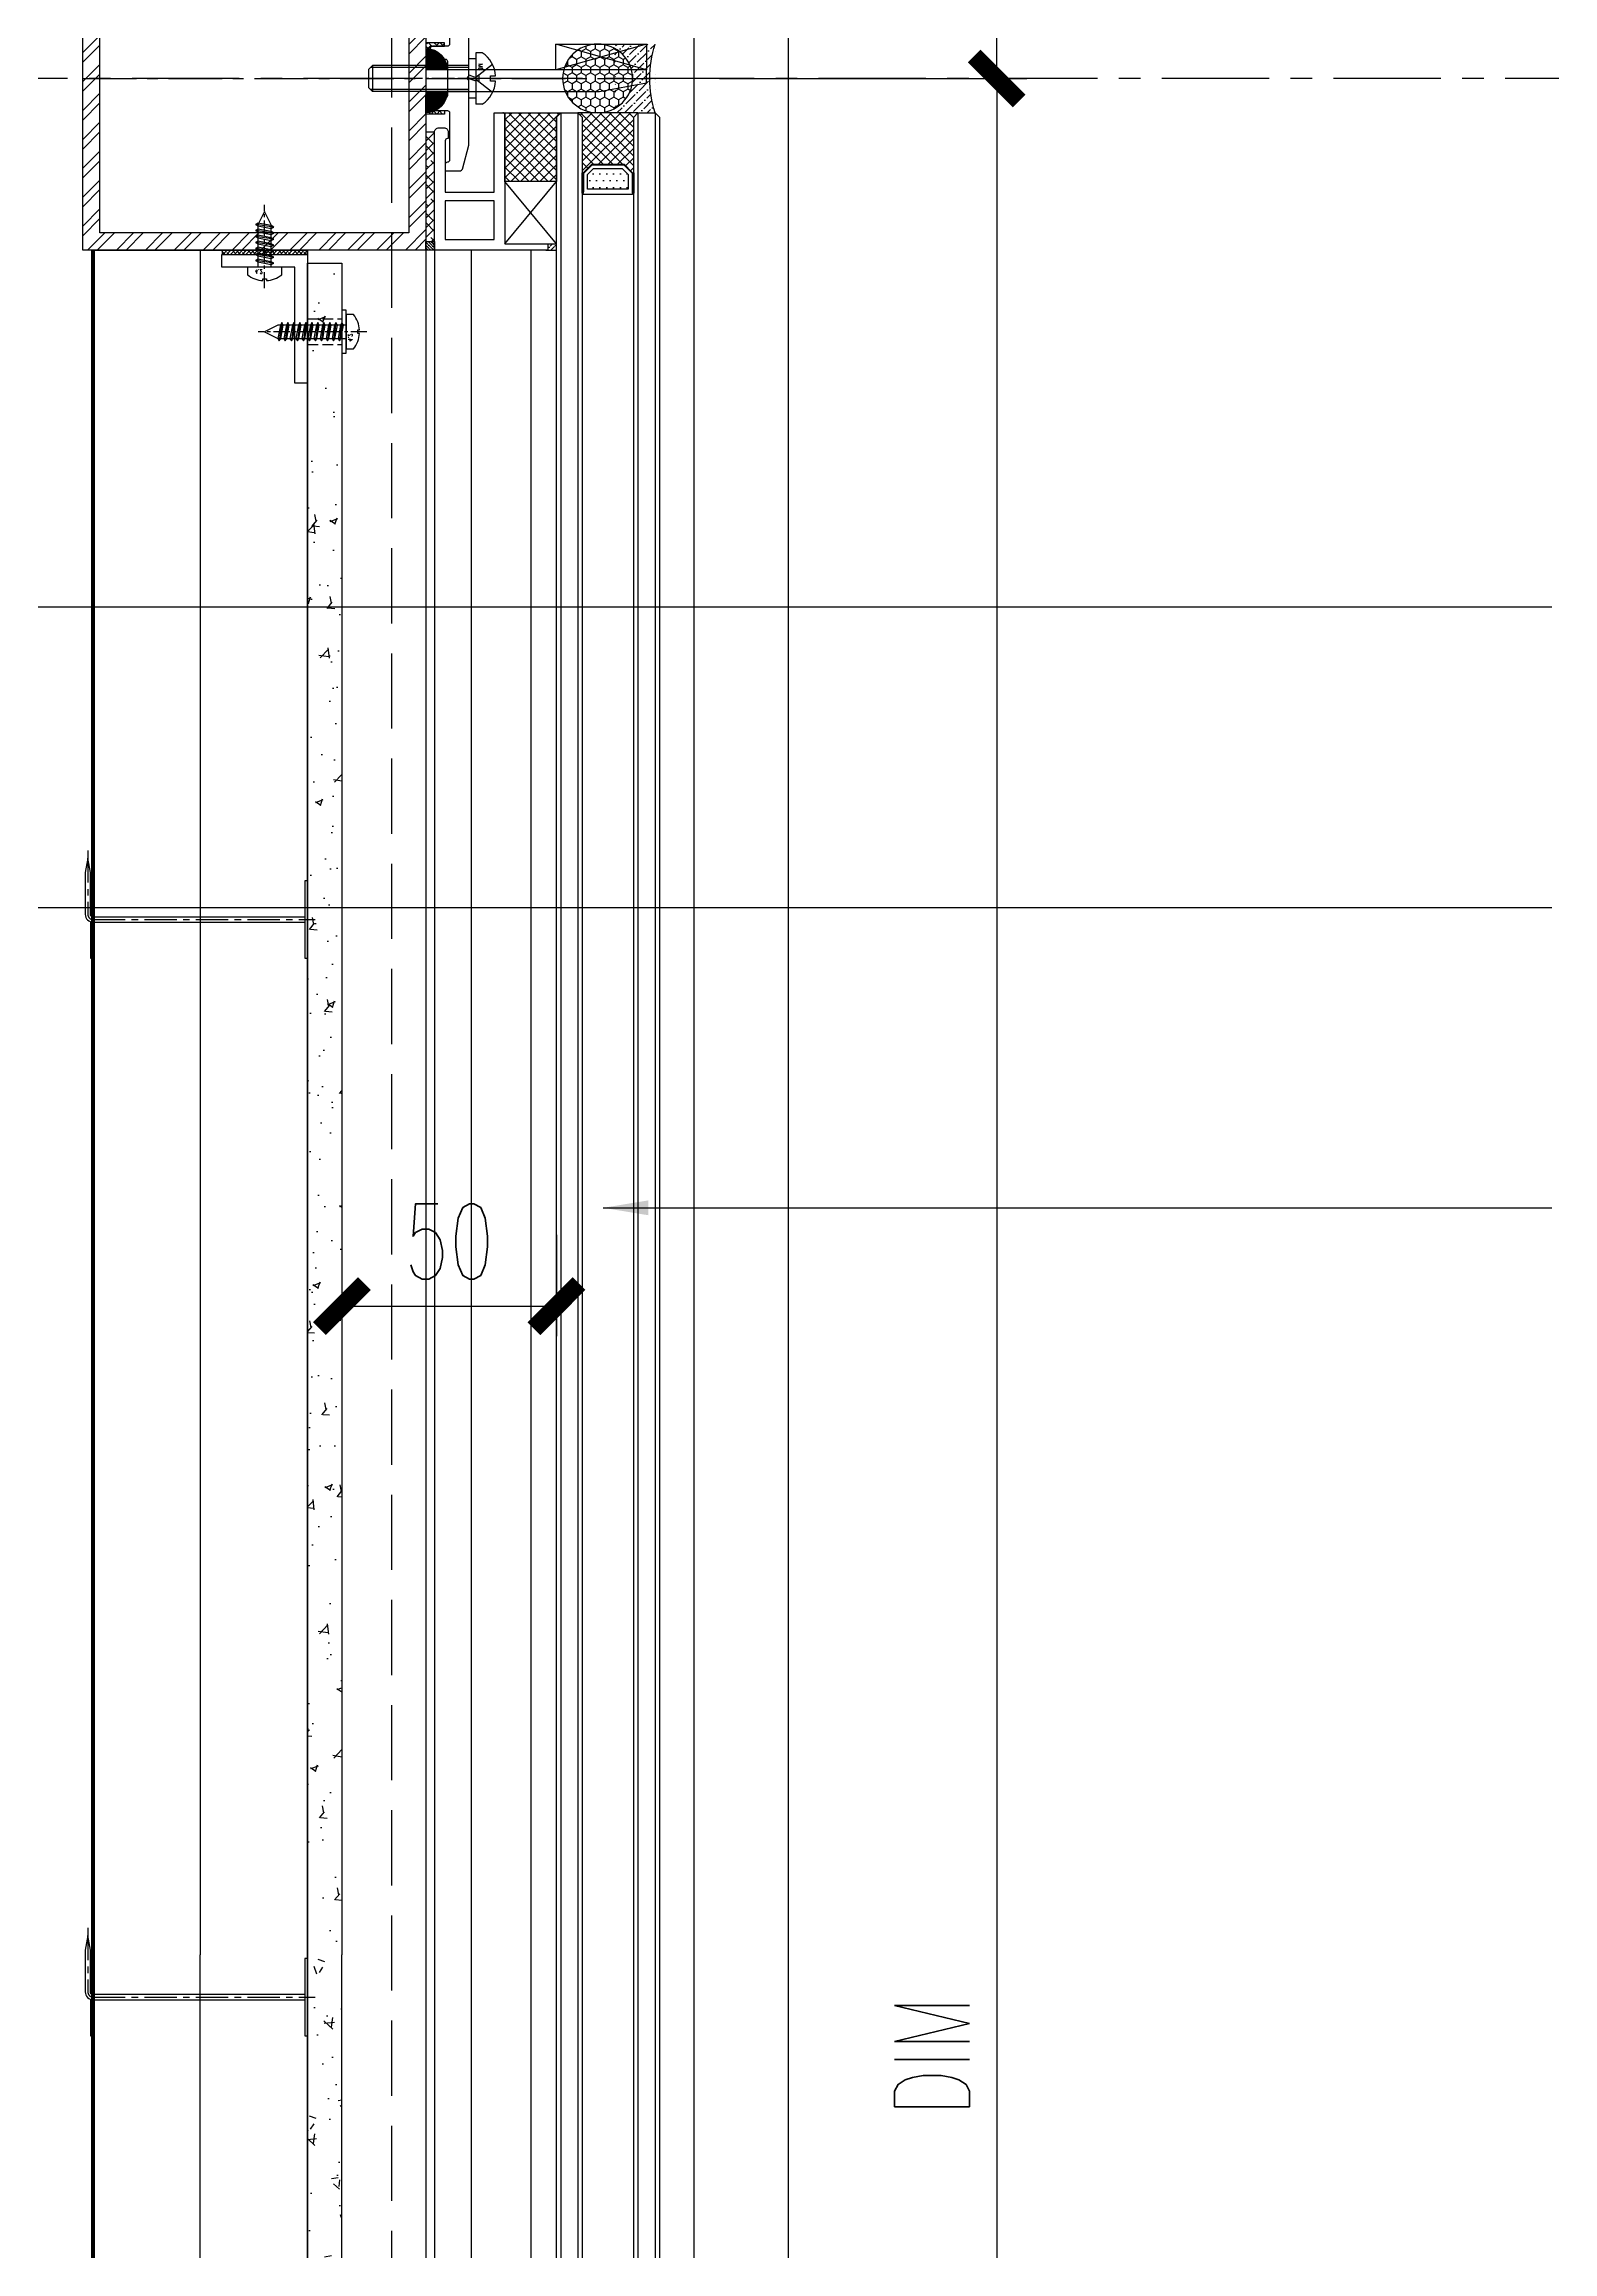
# Model space of a CAD drawing. Extents: x -160106 to 966792, y -663931 to 1550022.
# Drawn here: x -75397 to -75045, y -85721 to -85206 of the extents above; entities that cross this region are included whole.
import ezdxf
from ezdxf.enums import TextEntityAlignment as Align
from ezdxf.xclip import XClip

# ---------------------------------------------------------------- set-up
doc = ezdxf.new("R2010")
doc.units = 0
for name, pattern in [('AUSGEZOGEN', [0]), ('CENTER', [2, 1.25, -0.25, 0.25, -0.25]), ('ZN-CENTER', [2, 1.25, -0.25, 0.25, -0.25]), ('ZN-DASH', [0.35, 0.25, -0.1])]:
    doc.linetypes.add(name, pattern=pattern)
for name, color, linetype in [('!ZN1-填充-8', 8, 'Continuous'), ('!ZN3-其它材质幕墙-60', 60, 'Continuous'), ('!ZN3-玻璃幕墙-4', 4, 'Continuous'), ('!ZN4-辅助材料-1', 1, 'Continuous'), ('!ZN4-配件-11', 11, 'Continuous'), ('!ZN5-钢材投影-40', 40, 'Continuous'), ('!ZN5-铝材投影-112', 112, 'Continuous'), ('!ZN5-铝材断面-6', 6, 'Continuous'), ('!ZN6-虚线-8', 8, 'ZN-DASH'), ('!ZN6-轴线-1', 1, 'ZN-CENTER'), ('11紧固件', 11, 'Continuous'), ('2钢材断面', 2, 'Continuous'), ('A_Hatch', 8, 'Continuous'), ('BM', 8, '保温棉'), ('DIM', 173, 'Continuous'), ('Fill', 8, 'Continuous'), ('ZX', 240, 'CENTER'), ('型材截面颜色', 253, 'Continuous')]:
    doc.layers.add(name, color=color, linetype=linetype)
for name, color, linetype, lineweight in [('0CABR-填充', 8, 'Continuous', 5), ('0CABR-密封材料、垫片', 195, 'Continuous', 9), ('0填充', 8, 'Continuous', 13)]:
    doc.layers.add(name, color=color, linetype=linetype, lineweight=lineweight)
doc.styles.add('DHTEXT-1', font='ROMANS.shx', dxfattribs={"width": 0.7, "bigfont": 'CHINESE.shx'})
doc.linetypes.add('保温棉', pattern='A,0.006248,-6.2484,[134,ltypeshp.shx,S=6.2484,R=0,X=-6.2484,Y=0],-12.4968,[134,ltypeshp.shx,S=6.2484,R=180,X=6.2484,Y=0],-6.2484', length=24.999848)
doc.dimstyles.new('ZN7', dxfattribs={"dimscale": 7, "dimtxt": 2.5, "dimasz": 1.5, "dimexe": 1, "dimexo": 2, "dimgap": 0.9, "dimtad": 1, "dimdec": 0, "dimdsep": 46, "dimtxsty": 'DHTEXT-1', "dimblk": 'ARCHTICK', "dimcen": 2.5, "dimclrd": 173, "dimclre": 173, "dimclrt": 7, "dimazin": 2, "dimtfac": 1, "dimtix": 1, "dimtmove": 2, "dimatfit": 3, "dimfxl": 0, "dimarcsym": 0})

# ---------------------------------------------------------------- blocks, each defined once
blk = doc.blocks.new('20250822090122')
at = {"layer": 'A_Hatch'}
h = blk.add_hatch(dxfattribs=at)
h.set_pattern_fill('ANSI32', color=256)
h.set_pattern_definition([(45, (-80, -40), (-3.3676, 3.3676), []), (45, (-77.755, -40), (-3.3676, 3.3676), [])])
h.paths.add_polyline_path([(0, 40), (-80, 40), (-80, -40), (0, -40)])
h.paths.add_polyline_path([(-4, 36), (-4, -36), (-76, -36), (-76, 36)], flags=16)
at = {"layer": '2钢材断面'}
for points in [[(-80, 40), (0, 40), (0, -40), (-80, -40)], [(-76, 36), (-4, 36), (-4, -36), (-76, -36)]]:
    blk.add_lwpolyline(points, close=True, dxfattribs=at)
blk = doc.blocks.new('20230625105620')
at = {"layer": '0CABR-填充'}
h = blk.add_hatch(dxfattribs=at)
h.set_pattern_fill('ANSI38', color=256, scale=0.3, angle=90)
h.set_pattern_definition([(135, (669.6331, -11486.4539), (-0.67351921, -0.67351921), []), (225, (669.6331, -11486.4539), (-0.67351921, -2.02055763), [2.38125, -1.42875])])
h.paths.add_polyline_path([(-5.2, 3.7), (-5.2, 4.5), (-8.5, 4.5), (-8.5, 7.5), (-5.2, 7.5), (-5.2, 8.3), (-9.5, 8.3), (-9.5, 3.7)])
h = blk.add_hatch(dxfattribs=at)
h.set_pattern_fill('ANSI38', color=256, scale=0.3, angle=90)
h.set_pattern_definition([(135, (669.6331, -11486.4539), (-0.67351921, -0.67351921), []), (225, (669.6331, -11486.4539), (-0.67351921, -2.02055763), [2.38125, -1.42875])])
h.paths.add_polyline_path([(-5.2, 3.7), (-5.2, 4.5), (-8.5, 4.5), (-8.5, 7.5), (-5.2, 7.5), (-5.2, 8.3), (-9.5, 8.3), (-9.5, 3.7)])
h = blk.add_hatch(dxfattribs=at)
h.set_pattern_fill('ANSI38', color=256, scale=0.3, angle=90)
h.set_pattern_definition([(135, (669.6331, -11498.4539), (-0.67351921, -0.67351921), []), (225, (669.6331, -11498.4539), (-0.67351921, -2.02055763), [2.38125, -1.42875])])
h.paths.add_polyline_path([(-5.2, -8.3), (-5.2, -7.5), (-8.5, -7.5), (-8.5, -4.5), (-5.2, -4.5), (-5.2, -3.7), (-9.5, -3.7), (-9.5, -8.3)])
h = blk.add_hatch(dxfattribs=at)
h.set_pattern_fill('ANSI38', color=256, scale=0.3, angle=90)
h.set_pattern_definition([(135, (669.6331, -11498.4539), (-0.67351921, -0.67351921), []), (225, (669.6331, -11498.4539), (-0.67351921, -2.02055763), [2.38125, -1.42875])])
h.paths.add_polyline_path([(-5.2, -8.3), (-5.2, -7.5), (-8.5, -7.5), (-8.5, -4.5), (-5.2, -4.5), (-5.2, -3.7), (-9.5, -3.7), (-9.5, -8.3)])
at = {"layer": '!ZN4-辅助材料-1'}
for points in [[(-5.2, 3.7), (-5.2, 4.5), (-8.5, 4.5), (-8.5, 7.5), (-5.2, 7.5), (-5.2, 8.3), (-9.5, 8.3), (-9.5, 3.7), (-5.2, 3.7)], [(-5.2, -3.7), (-5.2, -4.5), (-8.5, -4.5), (-8.5, -7.5), (-5.2, -7.5), (-5.2, -8.3), (-9.5, -8.3), (-9.5, -3.7), (-5.2, -3.7)]]:
    blk.add_lwpolyline(points, dxfattribs=at)
at = {"layer": '!ZN5-铝材投影-112'}
blk.add_lwpolyline([(-4.5, 4), (-4.5, -4, -0.414214), (-5, -4.5), (-8, -4.5, 0.414214), (-8.5, -5), (-8.5, -7, 0.414214), (-8, -7.5), (-4.5, -7.5, -0.414214), (-4, -8), (-4, -19, -0.414214), (-4.5, -19.5, 0.414214), (-5, -20), (-5, -21.5), (-1.49, -21.5, 0.339454), (-1.01, -21.13), (0.5, -15.5), (0.5, -0.5), (0, 0), (0.5, 0.5), (0.5, 15.5), (-1.01, 21.13, 0.339454), (-1.49, 21.5), (-5, 21.5), (-5, 20, 0.414214), (-4.5, 19.5, -0.414214), (-4, 19), (-4, 8, -0.414214), (-4.5, 7.5), (-8, 7.5, 0.414214), (-8.5, 7), (-8.5, 5, 0.414214), (-8, 4.5), (-5, 4.5, -0.414214), (-4.5, 4)], format="xyb", close=True, dxfattribs=at)
at = {"layer": '0CABR-密封材料、垫片'}
for points in [[(-5.2, 3.7), (-5.2, 4.5), (-8.5, 4.5), (-8.5, 7.5), (-5.2, 7.5), (-5.2, 8.3), (-9.5, 8.3), (-9.5, 3.7), (-5.2, 3.7)], [(-5.2, -3.7), (-5.2, -4.5), (-8.5, -4.5), (-8.5, -7.5), (-5.2, -7.5), (-5.2, -8.3), (-9.5, -8.3), (-9.5, -3.7), (-5.2, -3.7)]]:
    blk.add_lwpolyline(points, dxfattribs=at)
blk = doc.blocks.new('*U3024')
at = {"linetype": 'ByBlock', "ltscale": 10}
for p, q in [((-3.1, 6), (-1.6, 6)), ((-1.6, -6), (-1.6, 6)), ((-6.2, 0.6), (-5, 0.6)), ((-5.51, 3.26), (-1.6, 0.23)), ((-5, 0.6), (-5, -0.6)), ((-2.36, 0.82), (-2.36, -0.82)), ((-1.6, -4.62), (-1.6, 4.62)), ((-1.6, 4.62), (0, 4.62)), ((0, 0), (-1.6, 0.58)), ((0, 4.62), (0, -4.62)), ((0, 3), (22.5, 3)), ((0, 2.55), (22.95, 2.55)), ((22.5, -3), (22.5, 3)), ((22.5, 3), (23.4, 2.1)), ((23.4, -2.1), (23.4, 2.1)), ((-5, -0.6), (-6.2, -0.6)), ((-5.51, -3.26), (-1.6, -0.23)), ((0, -0.83), (-1.6, -0.25)), ((0, -4.62), (-1.6, -4.62)), ((0, -2.55), (22.95, -2.55)), ((0, -3), (22.5, -3)), ((22.5, -3), (23.4, -2.1)), ((-3.1, -6), (-1.6, -6))]:
    blk.add_line(p, q, dxfattribs=at)
at = {"color": 0, "linetype": 'ZN-CENTER', "ltscale": 3}
blk.add_line((-7.15, 0), (25.2, 0), dxfattribs=at)
at = {"linetype": 'ByBlock', "ltscale": 10}
for centre, start, end in [((0.63, 0.27), 123.0516, 177.2303), ((0.63, -0.27), 182.7697, 236.9484)]:
    blk.add_arc(centre, 6.84, start, end, dxfattribs=at)
at = {"layer": 'Defpoints', "color": 0, "ltscale": 10, "style": 'DHTEXT-1', "width": 0.7}
blk.add_text('M6', height=1, rotation=90, dxfattribs=at).set_placement((-2.25, -2.65), align=Align.CENTER)
blk = doc.blocks.new('16胶缝')
at = {"layer": '!ZN1-填充-8', "ltscale": 0.1}
h = blk.add_hatch(dxfattribs=at)
h.set_pattern_fill('HONEY', color=256, scale=10, style=0)
h.set_pattern_definition([(5e-15, (-19679.56, -11324.3713), (1.875, 1.08253175), [1.25, -2.5]), (120, (-19679.56, -11324.3713), (-1.874999996, 1.082531757), [1.25, -2.5]), (60, (-19679.56, -11324.3713), (4e-09, 2.165063507), [-2.5, 1.25])])
edge = h.paths.add_edge_path()
edge.add_ellipse((8, 13.4), major_axis=(0, -8.15), ratio=0.981746, start_angle=0, end_angle=360)
h = blk.add_hatch(dxfattribs=at)
h.set_pattern_fill('ANSI36', color=256, scale=10, style=0)
h.set_pattern_definition([(45, (-19679.5754, -11324.3713), (0.66291261, 2.43067956), [3.125, -0.625, 0, -0.625])])
edge = h.paths.add_edge_path()
edge.add_ellipse((8.02, 13.4), major_axis=(0.87, 8.1), ratio=0.981332, start_angle=124.6263, end_angle=247.3977, ccw=False)
edge.add_arc((0, 10.2), 1.2, 269.9716, 324.4867, ccw=False)
edge.add_line((0, 9), (0, 0))
edge.add_arc((8, -24.92), 26.17, 432.2032, 467.7968, ccw=False)
edge.add_line((16, 0), (16, 9))
edge.add_arc((16.01, 10.23), 1.23, 216.5906, 269.6986, ccw=False)
at = {"layer": '!ZN4-辅助材料-1', "color": 1, "ltscale": 0.1}
blk.add_arc((8, -24.92), 26.17, 72.2032, 107.7968, dxfattribs=at)
blk.add_ellipse((8, 13.4), major_axis=(0, -8.15), ratio=0.981746, dxfattribs=at)
blk.add_point((8, 0), dxfattribs=at)
blk = doc.blocks.new('胶缝断面')
at = {"color": 7, "ltscale": 0.1, "extrusion": (0, 0, -1), "zscale": -1, "rotation": 180}
blk.add_blockref('16胶缝', (8, 0), dxfattribs=at)
blk = doc.blocks.new('20230625110549')
at = {"layer": '!ZN1-填充-8', "ltscale": 20}
h = blk.add_hatch(color=256, dxfattribs=at)
h.dxf.hatch_style = 1
h.paths.add_polyline_path([(0, 5), (0, 0), (5, 0, 0.414214)])
at = {"layer": '0CABR-填充', "ltscale": 20}
blk.add_line((0, 0), (0, 5), dxfattribs=at)
blk.add_arc((0, 0), 5, 0, 90, dxfattribs=at)
blk = doc.blocks.new('20250822103150', base_point=(-89262.55, -87415.13))
at = {"layer": '!ZN4-辅助材料-1'}
blk.add_lwpolyline([(-89131.15, -87413.13), (-89152.32, -87413.13), (-89152.32, -87407.13), (-89131.15, -87407.13), (-89131.15, -87413.13), (-89152.32, -87407.13), (-89131.15, -87407.13), (-89152.32, -87413.13)], dxfattribs=at)
at = {"layer": '!ZN5-钢材投影-40'}
blk.add_lwpolyline([(-89142.15, -87418.13), (-89131.15, -87416.13), (-89131.15, -87413.13), (-89182.55, -87413.13), (-89182.55, -87418.13), (-89142.15, -87418.13)], close=True, dxfattribs=at)
at = {"layer": '0CABR-填充', "ltscale": 20}
blk.add_blockref('20230625110549', (-89182.55, -87413.13), dxfattribs=at)
at = {"layer": '0CABR-填充', "ltscale": 20, "xscale": -1, "rotation": 180}
blk.add_blockref('20230625110549', (-89182.55, -87418.13), dxfattribs=at)
blk = doc.blocks.new('20240131155736')
at = {"layer": '!ZN1-填充-8'}
h = blk.add_hatch(dxfattribs=at)
h.set_pattern_fill('ANSI36', color=256, scale=0.5, angle=270, style=0)
h.set_pattern_definition([(315, (4155.5162, -11794.8225), (1.54348152, -0.420949506), [1.984375, -0.396875, 0, -0.396875])])
h.paths.add_polyline_path([(-0.75, 0.75), (-0.75, -0.75), (1.25, -0.75), (1.25, 0.75)])
at = {"layer": '!ZN4-辅助材料-1', "linetype": 'AUSGEZOGEN'}
blk.add_line((-1.25, 0.75), (1.25, 0.75), dxfattribs=at)
blk = doc.blocks.new('20240131160147')
at = {"layer": '!ZN5-铝材断面-6'}
blk.add_lwpolyline([(-3.36, 1.25), (-3.36, 19.75), (-0.86, 19.75), (-0.86, -10.75), (9.14, -10.75), (9.14, -12.25), (-17.26, -12.25), (-17.26, 15.25, -0.414214), (-16.26, 16.25), (-15.06, 16.25, -0.414214), (-14.06, 15.25), (-14.06, 13.75), (-14.26, 13.75, 0.414214), (-14.76, 13.25), (-14.76, 1.25)], format="xyb", close=True, dxfattribs=at)
blk.add_lwpolyline([(-14.76, -0.75), (-14.76, -9.75), (-3.36, -9.75), (-3.36, -0.75)], close=True, dxfattribs=at)
at = {"layer": '!ZN1-填充-8', "ltscale": 50, "xscale": -1, "rotation": 180}
blk.add_blockref('20240131155736', (9.89, -11.5), dxfattribs=at)
blk = doc.blocks.new('20250822102610', base_point=(-89164.55, -87453.63))
at = {"layer": '!ZN1-填充-8'}
h = blk.add_hatch(dxfattribs=at)
h.set_pattern_fill('ANSI37', color=256, style=0)
h.set_pattern_definition([(45, (0, 0), (-1.122532015, 1.122532015), []), (135, (0, 0), (-1.122532015, -1.122532015), [])])
edge = h.paths.add_edge_path()
edge.add_line((-89165.05, -87423.13), (-89151.55, -87423.13))
edge.add_line((-89151.55, -87423.13), (-89152.55, -87424.13))
edge.add_line((-89152.55, -87424.13), (-89152.55, -87439.13))
edge.add_line((-89152.55, -87439.13), (-89164.55, -87439.13))
edge.add_line((-89164.55, -87439.13), (-89164.55, -87423.63))
edge.add_arc((-89165.05, -87423.63), 0.5, 359.9997, 450)
at = {"layer": '!ZN1-填充-8', "ltscale": 100}
for p, q in [((-89164.55, -87453.63), (-89152.55, -87439.13)), ((-89152.55, -87453.63), (-89164.55, -87439.13))]:
    blk.add_line(p, q, dxfattribs=at)
at = {"layer": '!ZN4-辅助材料-1', "linetype": 'AUSGEZOGEN'}
blk.add_lwpolyline([(-89165.05, -87423.13), (-89151.55, -87423.13), (-89152.55, -87424.13), (-89152.55, -87439.13), (-89164.55, -87439.13), (-89164.55, -87423.63, 0.414215), (-89165.05, -87423.13), (-89165.05, -87423.13)], format="xyb", dxfattribs=at)
blk.add_lwpolyline([(-89152.55, -87439.13), (-89164.55, -87439.13), (-89164.55, -87442.13)], dxfattribs=at)
blk.add_lwpolyline([(-89164.55, -87439.13), (-89164.55, -87453.63), (-89152.55, -87453.63), (-89152.55, -87439.13)], close=True, dxfattribs=at)
blk = doc.blocks.new('20250822103338', base_point=(-89182.55, -87455.13))
at = {"layer": '0填充'}
h = blk.add_hatch(dxfattribs=at)
h.set_pattern_fill('ANSI38', color=256, angle=360, style=0)
h.set_pattern_definition([(45, (0, 0), (-1.122532015, 1.122532015), []), (135, (0, 0), (-3.367596045, 1.122532015), [3.96875, -2.38125])])
h.paths.add_polyline_path([(-89182.55, -87453.13), (-89180.55, -87453.13), (-89180.55, -87427.63), (-89182.55, -87427.63)])
at = {"layer": '型材截面颜色', "ltscale": 60}
h = blk.add_hatch(dxfattribs=at)
h.set_pattern_fill('ANSI36', color=256, scale=0.3, angle=90)
h.set_pattern_definition([(135, (0, 0), (-0.9260889125, 0.2525697034), [1.190625, -0.238125, 0, -0.238125])])
h.paths.add_polyline_path([(-89182.55, -87455.13), (-89182.55, -87453.13), (-89180.55, -87453.13), (-89180.55, -87455.13)])
at = {"layer": '!ZN4-辅助材料-1'}
for points in [[(-89180.55, -87427.63), (-89182.55, -87427.63), (-89182.55, -87453.13), (-89180.55, -87453.13)], [(-89182.55, -87455.13), (-89182.55, -87453.13), (-89180.55, -87453.13), (-89180.55, -87455.13)]]:
    blk.add_lwpolyline(points, close=True, dxfattribs=at)
at = {"layer": '0CABR-密封材料、垫片'}
blk.add_lwpolyline([(-89180.55, -87427.63), (-89182.55, -87427.63), (-89182.55, -87455.13), (-89180.55, -87455.13)], close=True, dxfattribs=at)
blk = doc.blocks.new('20250822103828')
at = {"layer": '!ZN4-辅助材料-1', "ltscale": 100}
for name, p in [('20250822102610', (18.4, 1.5)), ('20250822103338', (0, 0))]:
    blk.add_blockref(name, p, dxfattribs=at)
at = {"layer": '!ZN6-虚线-8', "ltscale": 50}
blk.add_blockref('20240131160147', (19.26, 12.25), dxfattribs=at)
blk = doc.blocks.new('*U1407')
at = {"layer": '!ZN1-填充-8'}
h = blk.add_hatch(dxfattribs=at)
h.set_pattern_fill('ANSI37', color=256, scale=0.5, style=0)
h.set_pattern_definition([(45, (104147.1523, 29987.512), (-1.122532015, 1.122532015), []), (135, (104147.1523, 29987.512), (-1.122532015, -1.122532015), [])])
h.paths.add_polyline_path([(-5, -8), (-19, -8), (-18, -9), (-18, -22), (-17.75, -22), (-15.75, -20), (-8.25, -20), (-6.25, -22), (-6, -22), (-6, -9)])
for points in [[(-18, -26.75), (-18, -22), (-17.75, -22), (-17.75, -26.75)], [(-6.25, -26.75), (-6.25, -22), (-6, -22), (-6, -26.75)]]:
    blk.add_hatch(color=256, dxfattribs=at).paths.add_polyline_path(points)
h = blk.add_hatch(dxfattribs=at)
h.set_pattern_fill('DOTS', color=8, style=0)
h.set_pattern_definition([(0, (104147.1523, 29987.512), (0.79375, 1.5875), [0, -1.5875])])
h.paths.add_polyline_path([(-15.34, -21), (-8.66, -21), (-7.25, -22.41), (-7.25, -25.8), (-16.75, -25.8), (-16.75, -22.41)])
for p, q in [((-23, -8), (-23, -968.09)), ((-19, -8), (-19, -968.09)), ((-5, -8), (-5, -968.09)), ((-1, -8), (-1, -968.09))]:
    blk.add_line(p, q, dxfattribs=at)
at = {"layer": '!ZN3-玻璃幕墙-4'}
for points in [[(-24, -968.09), (-24, -9), (-23, -8), (-19, -8), (-18, -9), (-18, -968.09)], [(-6, -968.09), (-6, -9), (-5, -8), (-1, -8), (0, -9), (0, -968.09)]]:
    blk.add_lwpolyline(points, dxfattribs=at)
at = {"layer": '!ZN4-辅助材料-1'}
for points in [[(-5, -8), (-19, -8), (-18, -9), (-18, -22), (-17.75, -22), (-15.75, -20), (-8.25, -20), (-8.25, -20), (-6.25, -22), (-6, -22), (-6, -9), (-5, -8)], [(-15.75, -20), (-8.25, -20), (-6.25, -22), (-6.25, -27), (-17.75, -27), (-17.75, -22)], [(-18, -26.75), (-18, -22), (-17.75, -22), (-17.75, -26.75)], [(-15.34, -21), (-8.66, -21), (-7.25, -22.41), (-7.25, -25.8), (-16.75, -25.8), (-16.75, -22.41)], [(-6.25, -26.75), (-6.25, -22), (-6, -22), (-6, -26.75)]]:
    blk.add_lwpolyline(points, close=True, dxfattribs=at)
blk.add_lwpolyline([(-17.75, -26.4), (-17.65, -26.4), (-17.65, -22.04), (-15.71, -20.1), (-8.29, -20.1), (-6.35, -22.04), (-6.35, -26.4), (-6.25, -26.4), (-6.35, -26.4)], dxfattribs=at)
at = {"layer": '!ZN5-钢材投影-40', "ltscale": 0.3}
blk.add_line((-54.4, 1581.04), (-54.4, -968.09), dxfattribs=at)
at = {"layer": '!ZN5-铝材投影-112'}
for p, q in [((8, 1581.04), (8, -968.09)), ((30, 1581.04), (30, -968.09)), ((-52.4, -40), (-52.4, -968.09)), ((-43.9, -40), (-43.9, -968.09)), ((-30, -40), (-30, -968.09))]:
    blk.add_line(p, q, dxfattribs=at)
at = {"layer": '!ZN6-虚线-8', "color": 8, "linetype": 'ZN-DASH', "ltscale": 70}
blk.add_line((-62.4, 1581.04), (-62.4, -968.09), dxfattribs=at)
at = {"layer": 'Defpoints', "color": 250}
for p in [(-24, -8), (-18, -8), (-6, -8), (0, -8), (-6, -20)]:
    blk.add_point(p, dxfattribs=at)
at = {"layer": 'ZX', "ltscale": 10}
blk.add_line((-134.4, 0), (0, 0), dxfattribs=at)
at = {"layer": '!ZN4-辅助材料-1', "ltscale": 100}
for name, p in [('20250822103150', (-134.4, 0)), ('20250822103828', (-54.4, -40))]:
    blk.add_blockref(name, p, dxfattribs=at)
at = {"layer": '!ZN4-辅助材料-1', "rotation": 270}
blk.add_blockref('胶缝断面', (-1, 0), dxfattribs=at)
at = {"layer": '!ZN4-配件-11', "color": 1, "rotation": 180}
blk.add_blockref('*U3024', (-44.4, 0), dxfattribs=at)
at = {"layer": '!ZN5-铝材断面-6', "ltscale": 100}
blk.add_blockref('20250822090122', (-54.4, 0), dxfattribs=at)
at = {"layer": '0CABR-填充', "ltscale": 20}
blk.add_blockref('20230625105620', (-44.9, 0), dxfattribs=at)
blk = doc.blocks.new('*U2279')
at = {"linetype": 'ByBlock', "ltscale": 15}
blk.add_lwpolyline([(0.6, 0.6), (0.6, 50, -0.414214), (1.2, 50.6), (10.94, 50.6), (14.34, 51.2), (10.94, 51.8), (1.2, 51.8, 0.414214), (-0.6, 50), (-0.6, 0.6)], format="xyb", dxfattribs=at)
for points in [[(-0.5, 50.6), (-9, 50.6), (-9, 50), (-0.6, 50)], [(0.6, 50), (9, 50), (9, 50.6), (1.2, 50.6)]]:
    blk.add_lwpolyline(points, dxfattribs=at)
at = {"color": 0, "linetype": 'ZN-CENTER', "ltscale": 6}
blk.add_lwpolyline([(16.11, 51.2), (1.2, 51.2, 0.414214), (0, 50), (0, -1.81)], format="xyb", dxfattribs=at)
at = {"linetype": 'ByBlock', "ltscale": 15}
blk.add_lwpolyline([(-9, 0.6), (-9, 0), (9, 0), (9, 0.6)], close=True, dxfattribs=at)
blk = doc.blocks.new('*U2281')
at = {"color": 0, "linetype": 'CENTER', "ltscale": 3}
blk.add_line((-4.85, 0), (14.54, 0), dxfattribs=at)
at = {"linetype": 'ByBlock', "ltscale": 10}
for p, q in [((0, 1.55), (9.9, 1.55)), ((0.99, 2.11), (1.58, -2.11)), ((2.39, 2.11), (2.98, -2.11)), ((3.79, 2.11), (4.38, -2.11)), ((5.19, 2.11), (5.78, -2.11)), ((6.59, 2.11), (7.18, -2.11)), ((7.99, 2.11), (8.58, -2.11)), ((9.39, 2.11), (9.98, -2.11)), ((9.9, 1.55), (13, 0)), ((9.9, -1.55), (0, -1.55)), ((13, 0), (9.9, -1.55))]:
    blk.add_line(p, q, dxfattribs=at)
blk.add_lwpolyline([(-3.09, 0.4, -0.151467), (-1.72, 4), (0, 4), (0, -4), (-1.72, -4, -0.151467), (-3.09, -0.4), (-2.7, -0.4), (-2.7, 0.4)], format="xyb", close=True, dxfattribs=at)
for points in [[(1.26, -1.55), (0.66, 1.55), (0.99, 2.11), (1.31, 1.55), (1.9, -1.55), (1.58, -2.11)], [(2.66, -1.55), (2.06, 1.55), (2.39, 2.11), (2.71, 1.55), (3.3, -1.55), (2.98, -2.11)], [(4.06, -1.55), (3.46, 1.55), (3.79, 2.11), (4.11, 1.55), (4.7, -1.55), (4.38, -2.11)], [(5.46, -1.55), (4.86, 1.55), (5.19, 2.11), (5.51, 1.55), (6.1, -1.55), (5.78, -2.11)], [(6.86, -1.55), (6.26, 1.55), (6.59, 2.11), (6.91, 1.55), (7.5, -1.55), (7.18, -2.11)], [(8.26, -1.55), (7.66, 1.55), (7.99, 2.11), (8.31, 1.55), (8.9, -1.55), (8.58, -2.11)], [(9.66, -1.55), (9.06, 1.55), (9.39, 2.11), (9.71, 1.55), (10.3, -1.55), (9.98, -2.11)]]:
    blk.add_lwpolyline(points, close=True, dxfattribs=at)
at = {"layer": 'Defpoints', "color": 0, "ltscale": 10, "style": 'DHTEXT-1', "width": 0.7}
blk.add_text('4.2', height=1, rotation=90, dxfattribs=at).set_placement((-0.49, -1.36), align=Align.CENTER)
blk = doc.blocks.new('*U2280')
at = {"color": 0, "linetype": 'CENTER', "ltscale": 3}
blk.add_line((-4.85, 0), (20.54, 0), dxfattribs=at)
at = {"linetype": 'ByBlock', "ltscale": 10}
for p, q in [((0, 1.55), (15.9, 1.55)), ((0.99, 2.11), (1.58, -2.11)), ((2.39, 2.11), (2.98, -2.11)), ((3.79, 2.11), (4.38, -2.11)), ((5.19, 2.11), (5.78, -2.11)), ((6.59, 2.11), (7.18, -2.11)), ((7.99, 2.11), (8.58, -2.11)), ((9.39, 2.11), (9.98, -2.11)), ((10.79, 2.11), (11.38, -2.11)), ((12.19, 2.11), (12.78, -2.11)), ((13.59, 2.11), (14.18, -2.11)), ((14.99, 2.11), (15.58, -2.11)), ((15.9, 1.55), (19, 0)), ((15.9, -1.55), (0, -1.55)), ((19, 0), (15.9, -1.55))]:
    blk.add_line(p, q, dxfattribs=at)
blk.add_lwpolyline([(-3.09, 0.4, -0.151467), (-1.72, 4), (0, 4), (0, -4), (-1.72, -4, -0.151467), (-3.09, -0.4), (-2.7, -0.4), (-2.7, 0.4)], format="xyb", close=True, dxfattribs=at)
for points in [[(1.26, -1.55), (0.66, 1.55), (0.99, 2.11), (1.31, 1.55), (1.9, -1.55), (1.58, -2.11)], [(2.66, -1.55), (2.06, 1.55), (2.39, 2.11), (2.71, 1.55), (3.3, -1.55), (2.98, -2.11)], [(4.06, -1.55), (3.46, 1.55), (3.79, 2.11), (4.11, 1.55), (4.7, -1.55), (4.38, -2.11)], [(5.46, -1.55), (4.86, 1.55), (5.19, 2.11), (5.51, 1.55), (6.1, -1.55), (5.78, -2.11)], [(6.86, -1.55), (6.26, 1.55), (6.59, 2.11), (6.91, 1.55), (7.5, -1.55), (7.18, -2.11)], [(8.26, -1.55), (7.66, 1.55), (7.99, 2.11), (8.31, 1.55), (8.9, -1.55), (8.58, -2.11)], [(9.66, -1.55), (9.06, 1.55), (9.39, 2.11), (9.71, 1.55), (10.3, -1.55), (9.98, -2.11)], [(11.06, -1.55), (10.46, 1.55), (10.79, 2.11), (11.11, 1.55), (11.7, -1.55), (11.38, -2.11)], [(12.46, -1.55), (11.86, 1.55), (12.19, 2.11), (12.51, 1.55), (13.1, -1.55), (12.78, -2.11)], [(13.86, -1.55), (13.26, 1.55), (13.59, 2.11), (13.91, 1.55), (14.5, -1.55), (14.18, -2.11)], [(15.26, -1.55), (14.66, 1.55), (14.99, 2.11), (15.31, 1.55), (15.9, -1.55), (15.58, -2.11)]]:
    blk.add_lwpolyline(points, close=True, dxfattribs=at)
at = {"layer": 'Defpoints', "color": 0, "ltscale": 10, "style": 'DHTEXT-1', "width": 0.7}
blk.add_text('4.2', height=1, rotation=90, dxfattribs=at).set_placement((-0.49, -1.36), align=Align.CENTER)
blk = doc.blocks.new('*U2282')
at = {"linetype": 'ByBlock', "ltscale": 10}
blk.add_lwpolyline([(0, -5), (1, -5), (1, 5), (0, 5)], close=True, dxfattribs=at)
blk = doc.blocks.new('*U1417')
at = {"layer": '!ZN1-填充-8', "ltscale": 10}
h = blk.add_hatch(dxfattribs=at)
h.set_pattern_fill('AR-CONC', color=8, scale=10)
h.set_pattern_definition([(50, (102.613, 0), (18.2185, -1.5939), [1.905, -20.955]), (355, (102.613, 0), (-3.5243, 19.1057), [1.524, -16.764]), (100.451, (104.13, -0.133), (14.6943, 17.5117), [1.619, -17.809]), (46.184, (102.613, 5.08), (27.108, -4.2042), [2.8575, -31.4325]), (96.636, (104.872, 4.73), (23.7404, 24.7426), [2.4285, -26.7135]), (351.184, (102.613, 5.08), (23.7405, 24.7425), [2.286, -25.146]), (21, (105.153, 3.81), (15.1615, -10.2266), [1.905, -20.955]), (326, (105.153, 3.81), (6.1802, 18.4188), [1.524, -16.764]), (71.451, (106.416, 2.958), (21.3416, 8.1923), [1.619, -17.809]), (37.5, (102.6126, 0), (0.30886, 8.4555), [0, -16.5608, 0, -17.018, 0, -16.8275]), (7.5, (102.613, 0), (6.68197, 10.01806), [0, -9.7028, 0, -16.1798, 0, -6.4135]), (327.5, (96.9484, 0), (13.55906, -0.57287), [0, -6.35, 0, -19.812, 0, -26.289]), (317.5, (94.408, 0), (14.8129, 2.54265), [0, -8.255, 0, -13.1572, 0, -18.669])])
edge = h.paths.add_edge_path()
edge.add_line((309.84, 8), (0, 8))
edge.add_line((0, 8), (0, 0))
edge.add_line((0, 0), (309.84, 0))
at = {"layer": '!ZN1-填充-8', "const_width": 1}
blk.add_lwpolyline([(198, 58), (309.84, 58)], dxfattribs=at)
at = {"layer": '!ZN3-其它材质幕墙-60', "ltscale": 20}
blk.add_lwpolyline([(309.84, 8), (0, 8), (0, 0), (309.84, 0)], dxfattribs=at)
at = {"layer": '!ZN5-铝材投影-112'}
blk.add_lwpolyline([(-2, 8), (28, 8), (28, 11), (1, 11), (1, 28), (-2, 28)], close=True, dxfattribs=at)
at = {"layer": '!ZN6-虚线-8', "color": 8, "linetype": 'ZN-DASH', "ltscale": 10}
for p, q in [((13, 8), (13, 0)), ((19, 8), (19, 0))]:
    blk.add_line(p, q, dxfattribs=at)
at = {"layer": 'BM'}
blk.add_line((198, 33), (309.84, 33), dxfattribs=at)
at = {"layer": 'Defpoints', "color": 8}
blk.add_lwpolyline([(309.84, 58), (198, 58), (198, 8), (309.84, 8)], dxfattribs=at)
at = {"layer": '!ZN4-配件-11', "color": 1}
blk.add_blockref('*U2279', (300, 8), dxfattribs=at)
for name, p, rotation in [('*U2281', (1, 18), 180), ('*U2280', (16, -1), 89.99999999999997)]:
    blk.add_blockref(name, p, dxfattribs=dict(at, rotation=rotation))
at = {"layer": '!ZN4-配件-11', "extrusion": (0, 0, -1), "zscale": -1, "rotation": 270}
blk.add_blockref('*U2282', (-16, 0), dxfattribs=at)
blk = doc.blocks.new('20250828132035')
at = {"layer": '!ZN1-填充-8', "ltscale": 10}
h = blk.add_hatch(dxfattribs=at)
h.set_pattern_fill('AR-CONC', color=8, scale=10)
h.set_pattern_definition([(50, (117083.795, 33037.512), (18.2184669, -1.5939086), [1.905, -20.955]), (355, (117083.795, 33037.512), (-3.5242826, 19.1056643), [1.524, -16.764]), (100.451, (117085.314, 33037.38), (14.6942502, 17.5116688), [1.619, -17.809]), (46.1842, (117083.795, 33042.592), (27.107904, -4.204233), [2.8575, -31.4325]), (96.6356, (117086.054, 33042.242), (23.7404234, 24.7425556), [2.4285, -26.7135]), (351.184, (117083.795, 33042.592), (23.7404606, 24.742512), [2.286, -25.146]), (21, (117086.335, 33041.322), (15.161488, -10.2265519), [1.905, -20.955]), (326, (117086.335, 33041.322), (6.1802028, 18.4187966), [1.524, -16.764]), (71.4514, (117087.599, 33040.47), (21.341649, 8.1922858), [1.619, -17.809]), (37.5, (117083.7955, 33037.512), (0.30886033, 8.4555039), [0, -16.5608, 0, -17.018, 0, -16.8275]), (7.5, (117083.7955, 33037.512), (6.68196625, 10.0180575), [0, -9.7028, 0, -16.1798, 0, -6.4135]), (327.5, (117078.131, 33037.512), (13.5590595, -0.5728744), [0, -6.35, 0, -19.812, 0, -26.289]), (317.5, (117075.591, 33037.512), (14.8129181, 2.5426491), [0, -8.255, 0, -13.1572, 0, -18.669])])
edge = h.paths.add_edge_path()
edge.add_line((518, 12112.84), (518, 12507))
edge.add_line((518, 12507), (526, 12507))
edge.add_line((526, 12507), (526, 12112.84))
at = {"layer": 'Fill', "ltscale": 50}
h = blk.add_hatch(dxfattribs=at)
h.set_pattern_fill('ANSI38', color=256, scale=0.4, style=0)
h.set_pattern_definition([(45, (498.065, 12509), (-0.449013, 0.449013), []), (135, (498.065, 12509), (-1.347038, 0.449013), [1.5875, -0.9525])])
h.paths.add_polyline_path([(498.07, 12510), (498.07, 12509), (518, 12509), (518, 12510)])
at = {"layer": '!ZN1-填充-8', "const_width": 1}
blk.add_lwpolyline([(468, 12510), (468, 12112.84)], dxfattribs=at)
at = {"layer": '!ZN3-其它材质幕墙-60', "ltscale": 20}
blk.add_lwpolyline([(518, 12112.84), (518, 12507), (526, 12507), (526, 12112.84)], dxfattribs=at)
at = {"layer": '!ZN5-铝材投影-112'}
blk.add_lwpolyline([(518, 12509), (518, 12479), (515, 12479), (515, 12506), (498, 12506), (498, 12509)], close=True, dxfattribs=at)
at = {"layer": '!ZN6-虚线-8', "color": 8, "linetype": 'ZN-DASH', "ltscale": 10}
for p, q in [((518, 12494), (526, 12494)), ((518, 12488), (526, 12488))]:
    blk.add_line(p, q, dxfattribs=at)
at = {"layer": '11紧固件', "ltscale": 50}
blk.add_lwpolyline([(498.07, 12510), (498.07, 12509), (518, 12509), (518, 12510), (498.07, 12510)], dxfattribs=at)
at = {"layer": 'BM'}
blk.add_line((493, 12510), (493, 12112.84), dxfattribs=at)
at = {"layer": 'Defpoints', "color": 8}
blk.add_lwpolyline([(468, 12112.84), (468, 12510), (518, 12510), (518, 12112.84)], dxfattribs=at)
at = {"layer": '!ZN4-配件-11', "color": 1, "xscale": -1, "rotation": 270}
blk.add_blockref('*U2281', (508, 12506), dxfattribs=at)
at = {"layer": '!ZN4-配件-11', "color": 1, "xscale": -1}
blk.add_blockref('*U2280', (527, 12491), dxfattribs=at)
at = {"layer": '!ZN4-配件-11', "extrusion": (0, 0, -1), "xscale": -1, "zscale": -1}
blk.add_blockref('*U2282', (-526, 12491), dxfattribs=at)
at = {"layer": '!ZN4-配件-11', "color": 1, "rotation": 90}
blk.add_blockref('*U2279', (518, 12354.04), dxfattribs=at)
at = {"ltscale": 50}
blk.add_blockref('*U1407', (600, 12550), dxfattribs=at)
at = {"rotation": 90}
blk.add_blockref('*U1417', (526, 11803), dxfattribs=at)
blk = doc.blocks.new('_ArchTick')
at = {"color": 0, "linetype": 'ByBlock', "const_width": 0.4}
blk.add_lwpolyline([(-0.5, -0.5), (0.5, 0.5)], dxfattribs=at)
blk = doc.blocks.new('*D1504')
at = {"layer": 'Defpoints', "color": 0, "ltscale": 70, "transparency": 16777216}
for p in [(-75253.47, -83264.22), (-75174.87, -83264.22), (-75253.47, -85214.22)]:
    blk.add_point(p, dxfattribs=at)
at = {"layer": 'DIM', "color": 173, "linetype": 'ByBlock', "lineweight": -2, "ltscale": 70, "transparency": 16777216}
for p, q in [((-75239.47, -83264.22), (-75167.87, -83264.22)), ((-75174.87, -85214.22), (-75174.87, -83264.22)), ((-75239.47, -85214.22), (-75167.87, -85214.22))]:
    blk.add_line(p, q, dxfattribs=at)
at = {"layer": 'DIM', "color": 173, "lineweight": -2, "ltscale": 70, "transparency": 16777216, "xscale": 10.5, "yscale": 10.5, "zscale": 10.5}
for p, rotation in [((-75174.87, -83264.22), 90), ((-75174.87, -85214.22), 270)]:
    blk.add_blockref('_ArchTick', p, dxfattribs=dict(at, rotation=rotation))
at = {"layer": 'DIM', "color": 7, "ltscale": 70, "transparency": 16777216, "insert": (-75189.92, -84239.22), "char_height": 17.5, "attachment_point": 5, "rotation": 90, "style": 'DHTEXT-1'}
blk.add_mtext('1950', dxfattribs=at)
blk = doc.blocks.new('*D1506')
at = {"layer": 'Defpoints', "color": 0, "ltscale": 70, "transparency": 16777216}
for p in [(-75253.47, -85214.22), (-75253.47, -86135.73), (-75174.87, -86135.73)]:
    blk.add_point(p, dxfattribs=at)
at = {"layer": 'DIM', "color": 173, "linetype": 'ByBlock', "lineweight": -2, "ltscale": 70, "transparency": 16777216}
for p, q in [((-75239.47, -85214.22), (-75167.87, -85214.22)), ((-75174.87, -85214.22), (-75174.87, -86135.73)), ((-75239.47, -86135.73), (-75167.87, -86135.73))]:
    blk.add_line(p, q, dxfattribs=at)
at = {"layer": 'DIM', "color": 173, "lineweight": -2, "ltscale": 70, "transparency": 16777216, "xscale": 10.5, "yscale": 10.5, "zscale": 10.5}
for p, rotation in [((-75174.87, -85214.22), 90), ((-75174.87, -86135.73), 270)]:
    blk.add_blockref('_ArchTick', p, dxfattribs=dict(at, rotation=rotation))
at = {"layer": 'DIM', "color": 7, "ltscale": 70, "transparency": 16777216, "insert": (-75189.92, -85674.98), "char_height": 17.5, "attachment_point": 5, "rotation": 90, "style": 'DHTEXT-1'}
blk.add_mtext('DIM', dxfattribs=at)
blk = doc.blocks.new('*D1515')
at = {"layer": 'Defpoints', "color": 0, "ltscale": 70, "transparency": 16777216}
for p in [(-75327.47, -85470.01), (-75277.47, -85469.65), (-75277.47, -85500.24)]:
    blk.add_point(p, dxfattribs=at)
at = {"layer": 'DIM', "color": 173, "linetype": 'ByBlock', "lineweight": -2, "ltscale": 70, "transparency": 16777216}
for p, q in [((-75327.47, -85484.01), (-75327.47, -85507.24)), ((-75277.47, -85483.65), (-75277.47, -85507.24)), ((-75327.47, -85500.24), (-75277.47, -85500.24))]:
    blk.add_line(p, q, dxfattribs=at)
at = {"layer": 'DIM', "color": 173, "lineweight": -2, "ltscale": 70, "transparency": 16777216, "xscale": 10.5, "yscale": 10.5, "zscale": 10.5, "rotation": 180}
blk.add_blockref('_ArchTick', (-75327.47, -85500.24), dxfattribs=at)
at = {"layer": 'DIM', "color": 173, "lineweight": -2, "ltscale": 70, "transparency": 16777216, "xscale": 10.5, "yscale": 10.5, "zscale": 10.5}
blk.add_blockref('_ArchTick', (-75277.47, -85500.24), dxfattribs=at)
at = {"layer": 'DIM', "color": 7, "ltscale": 70, "transparency": 16777216, "insert": (-75302.47, -85485.19), "char_height": 17.5, "attachment_point": 5, "style": 'DHTEXT-1'}
blk.add_mtext('50', dxfattribs=at)

msp = doc.modelspace()

# ---------------------------------------------------------------- block references
at = {"ltscale": 50}
ref = msp.add_blockref('20250828132035', (-75853.47, -97764.22), dxfattribs=at)
XClip(ref).set_block_clipping_path([(-383.6332905604, 11628.4933007862), (825.3595986764, 14673.3031612723)])

# ---------------------------------------------------------------- next in the draw order: linework, layer by layer
at = {"layer": '!ZN6-轴线-1', "linetype": 'ZN-CENTER', "ltscale": 20}
msp.add_line((-73951.38, -85214.22), (-76238.16, -85214.22), dxfattribs=at)

# ---------------------------------------------------------------- next in the draw order: dimensions: what is measured, and where the dimension line sits
at = {"layer": 'DIM', "ltscale": 70}
dim = msp.add_linear_dim(base=(-75174.87, -83264.22), p1=(-75253.47, -85214.22), p2=(-75253.47, -83264.22), angle=90, dimstyle='ZN7', dxfattribs=at)
dim.commit()
dim.dimension.update_dxf_attribs({"geometry": '*D1504', "text_midpoint": (-75189.92, -84239.22)})
dim = msp.add_linear_dim(base=(-75174.87, -86135.73), p1=(-75253.47, -85214.22), p2=(-75253.47, -86135.73), angle=90, text='DIM', dimstyle='ZN7', dxfattribs=at)
dim.commit()
dim.dimension.update_dxf_attribs({"geometry": '*D1506', "text_midpoint": (-75189.92, -85674.98)})
dim = msp.add_linear_dim(base=(-75277.47, -85500.24), p1=(-75327.47, -85470.01), p2=(-75277.47, -85469.65), dimstyle='ZN7', dxfattribs=at)
dim.commit()
dim.dimension.update_dxf_attribs({"geometry": '*D1515', "text_midpoint": (-75302.47, -85485.19)})

# ---------------------------------------------------------------- next in the draw order: leaders
at = {"layer": 'DIM'}
for points in [[(-75470.43, -85337.33), (-75132.48, -85337.33), (-75045.47, -85337.33)], [(-75440.13, -85407.33), (-75132.48, -85407.33), (-75045.47, -85407.33)], [(-75266.58, -85477.33), (-75132.48, -85477.33), (-75045.47, -85477.33)]]:
    msp.add_leader(points, dimstyle='ZN7', dxfattribs=at)

doc.saveas('drawing.dxf')
